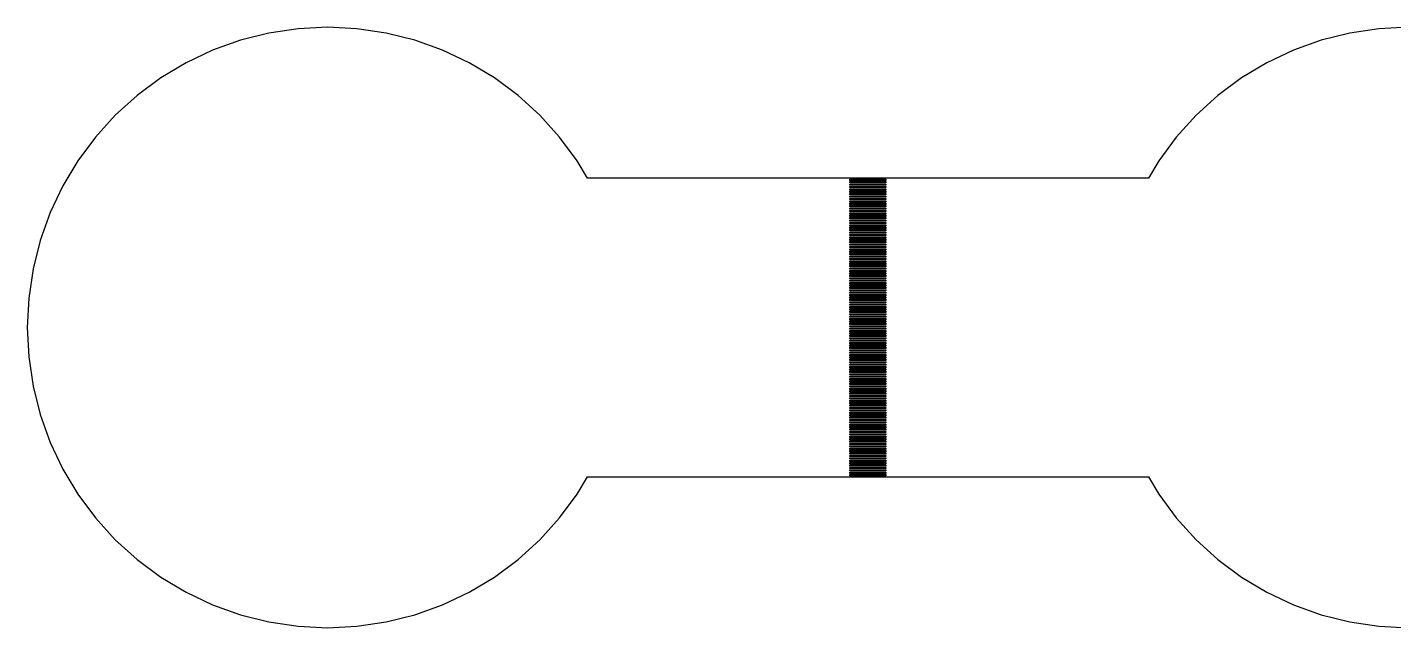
# Model space of a CAD drawing. Extents: x -73 to 181, y -8 to 80.
# Drawn here: x 29 to 40.38, y 38 to 43 of the extents above; entities that cross this region are included whole.
import ezdxf

# ---------------------------------------------------------------- set-up
doc = ezdxf.new("R2010")
doc.units = 0

msp = doc.modelspace()

# ---------------------------------------------------------------- linework, layer by layer
for p, q in [((31.0123, 42.952), (30.7743, 42.8923)), ((31.255, 42.988), (31.0123, 42.952)), ((31.5, 43), (31.255, 42.988)), ((31.7451, 42.988), (31.5, 43)), ((31.9877, 42.952), (31.7451, 42.988)), ((32.2257, 42.8923), (31.9877, 42.952)), ((40.0123, 42.952), (39.7743, 42.8923)), ((40.2549, 42.988), (40.0123, 42.952)), ((40.5, 43), (40.2549, 42.988)), ((30.5433, 42.8097), (30.3215, 42.7048)), ((30.7743, 42.8923), (30.5433, 42.8097)), ((32.4567, 42.8097), (32.2257, 42.8923)), ((32.6785, 42.7048), (32.4567, 42.8097)), ((39.5433, 42.8097), (39.3215, 42.7048)), ((39.7743, 42.8923), (39.5433, 42.8097)), ((30.3215, 42.7048), (30.1111, 42.5787)), ((32.8889, 42.5787), (32.6785, 42.7048)), ((39.3215, 42.7048), (39.1111, 42.5787)), ((30.1111, 42.5787), (29.914, 42.4325)), ((33.086, 42.4325), (32.8889, 42.5787)), ((39.1111, 42.5787), (38.914, 42.4325)), ((29.914, 42.4325), (29.7322, 42.2678)), ((33.2678, 42.2678), (33.086, 42.4325)), ((38.914, 42.4325), (38.7322, 42.2678)), ((29.7322, 42.2678), (29.5675, 42.086)), ((33.4325, 42.086), (33.2678, 42.2678)), ((38.7322, 42.2678), (38.5675, 42.086)), ((29.5675, 42.086), (29.4213, 41.8889)), ((33.5787, 41.8889), (33.4325, 42.086)), ((38.5675, 42.086), (38.4213, 41.8889)), ((29.4213, 41.8889), (29.2952, 41.6785)), ((33.6649, 41.745), (33.5787, 41.8889)), ((38.4213, 41.8889), (38.3351, 41.745)), ((29.2952, 41.6785), (29.1903, 41.4567)), ((38.3351, 41.745), (33.6649, 41.745)), ((35.85, 41.725), (35.85, 41.735)), ((35.85, 41.735), (36.15, 41.735)), ((36.15, 41.725), (35.85, 41.725)), ((35.85, 41.705), (35.85, 41.715)), ((35.85, 41.715), (36.15, 41.715)), ((36.15, 41.705), (35.85, 41.705)), ((35.85, 41.685), (35.85, 41.695)), ((35.85, 41.695), (36.15, 41.695)), ((36.15, 41.685), (35.85, 41.685)), ((35.85, 41.665), (35.85, 41.675)), ((35.85, 41.675), (36.15, 41.675)), ((36.15, 41.665), (35.85, 41.665)), ((35.85, 41.645), (35.85, 41.655)), ((35.85, 41.655), (36.15, 41.655)), ((36.15, 41.645), (35.85, 41.645)), ((36.15, 41.735), (36.15, 41.725)), ((36.15, 41.715), (36.15, 41.705)), ((36.15, 41.695), (36.15, 41.685)), ((36.15, 41.675), (36.15, 41.665)), ((36.15, 41.655), (36.15, 41.645)), ((35.85, 41.625), (35.85, 41.635)), ((35.85, 41.635), (36.15, 41.635)), ((36.15, 41.625), (35.85, 41.625)), ((35.85, 41.605), (35.85, 41.615)), ((35.85, 41.615), (36.15, 41.615)), ((36.15, 41.605), (35.85, 41.605)), ((35.85, 41.585), (35.85, 41.595)), ((35.85, 41.595), (36.15, 41.595)), ((36.15, 41.585), (35.85, 41.585)), ((35.85, 41.565), (35.85, 41.575)), ((35.85, 41.575), (36.15, 41.575)), ((36.15, 41.565), (35.85, 41.565)), ((35.85, 41.545), (35.85, 41.555)), ((35.85, 41.555), (36.15, 41.555)), ((36.15, 41.545), (35.85, 41.545)), ((35.85, 41.525), (35.85, 41.535)), ((35.85, 41.535), (36.15, 41.535)), ((36.15, 41.635), (36.15, 41.625)), ((36.15, 41.615), (36.15, 41.605)), ((36.15, 41.595), (36.15, 41.585)), ((36.15, 41.575), (36.15, 41.565)), ((36.15, 41.555), (36.15, 41.545)), ((36.15, 41.535), (36.15, 41.525)), ((29.1903, 41.4567), (29.1077, 41.2257)), ((36.15, 41.525), (35.85, 41.525)), ((35.85, 41.505), (35.85, 41.515)), ((35.85, 41.515), (36.15, 41.515)), ((36.15, 41.505), (35.85, 41.505)), ((35.85, 41.485), (35.85, 41.495)), ((35.85, 41.495), (36.15, 41.495)), ((36.15, 41.485), (35.85, 41.485)), ((35.85, 41.465), (35.85, 41.475)), ((35.85, 41.475), (36.15, 41.475)), ((36.15, 41.465), (35.85, 41.465)), ((35.85, 41.445), (35.85, 41.455)), ((35.85, 41.455), (36.15, 41.455)), ((36.15, 41.445), (35.85, 41.445)), ((35.85, 41.425), (35.85, 41.435)), ((35.85, 41.435), (36.15, 41.435)), ((36.15, 41.425), (35.85, 41.425)), ((35.85, 41.405), (35.85, 41.415)), ((35.85, 41.415), (36.15, 41.415)), ((36.15, 41.515), (36.15, 41.505)), ((36.15, 41.495), (36.15, 41.485)), ((36.15, 41.475), (36.15, 41.465)), ((36.15, 41.455), (36.15, 41.445)), ((36.15, 41.435), (36.15, 41.425)), ((36.15, 41.415), (36.15, 41.405)), ((36.15, 41.405), (35.85, 41.405)), ((35.85, 41.385), (35.85, 41.395)), ((35.85, 41.395), (36.15, 41.395)), ((36.15, 41.385), (35.85, 41.385)), ((35.85, 41.365), (35.85, 41.375)), ((35.85, 41.375), (36.15, 41.375)), ((36.15, 41.365), (35.85, 41.365)), ((35.85, 41.345), (35.85, 41.355)), ((35.85, 41.355), (36.15, 41.355)), ((36.15, 41.345), (35.85, 41.345)), ((35.85, 41.325), (35.85, 41.335)), ((35.85, 41.335), (36.15, 41.335)), ((36.15, 41.325), (35.85, 41.325)), ((35.85, 41.305), (35.85, 41.315)), ((35.85, 41.315), (36.15, 41.315)), ((36.15, 41.305), (35.85, 41.305)), ((36.15, 41.395), (36.15, 41.385)), ((36.15, 41.375), (36.15, 41.365)), ((36.15, 41.355), (36.15, 41.345)), ((36.15, 41.335), (36.15, 41.325)), ((36.15, 41.315), (36.15, 41.305)), ((29.1077, 41.2257), (29.048, 40.9877)), ((35.85, 41.285), (35.85, 41.295)), ((35.85, 41.295), (36.15, 41.295)), ((36.15, 41.285), (35.85, 41.285)), ((35.85, 41.265), (35.85, 41.275)), ((35.85, 41.275), (36.15, 41.275)), ((36.15, 41.265), (35.85, 41.265)), ((35.85, 41.245), (35.85, 41.255)), ((35.85, 41.255), (36.15, 41.255)), ((36.15, 41.245), (35.85, 41.245)), ((35.85, 41.225), (35.85, 41.235)), ((35.85, 41.235), (36.15, 41.235)), ((36.15, 41.225), (35.85, 41.225)), ((35.85, 41.205), (35.85, 41.215)), ((35.85, 41.215), (36.15, 41.215)), ((36.15, 41.205), (35.85, 41.205)), ((35.85, 41.185), (35.85, 41.195)), ((35.85, 41.195), (36.15, 41.195)), ((36.15, 41.295), (36.15, 41.285)), ((36.15, 41.275), (36.15, 41.265)), ((36.15, 41.255), (36.15, 41.245)), ((36.15, 41.235), (36.15, 41.225)), ((36.15, 41.215), (36.15, 41.205)), ((36.15, 41.195), (36.15, 41.185)), ((36.15, 41.185), (35.85, 41.185)), ((35.85, 41.165), (35.85, 41.175)), ((35.85, 41.175), (36.15, 41.175)), ((36.15, 41.165), (35.85, 41.165)), ((35.85, 41.145), (35.85, 41.155)), ((35.85, 41.155), (36.15, 41.155)), ((36.15, 41.145), (35.85, 41.145)), ((35.85, 41.125), (35.85, 41.135)), ((35.85, 41.135), (36.15, 41.135)), ((36.15, 41.125), (35.85, 41.125)), ((35.85, 41.105), (35.85, 41.115)), ((35.85, 41.115), (36.15, 41.115)), ((36.15, 41.105), (35.85, 41.105)), ((35.85, 41.085), (35.85, 41.095)), ((35.85, 41.095), (36.15, 41.095)), ((36.15, 41.085), (35.85, 41.085)), ((35.85, 41.065), (35.85, 41.075)), ((35.85, 41.075), (36.15, 41.075)), ((36.15, 41.175), (36.15, 41.165)), ((36.15, 41.155), (36.15, 41.145)), ((36.15, 41.135), (36.15, 41.125)), ((36.15, 41.115), (36.15, 41.105)), ((36.15, 41.095), (36.15, 41.085)), ((36.15, 41.075), (36.15, 41.065)), ((29.048, 40.9877), (29.012, 40.745)), ((36.15, 41.065), (35.85, 41.065)), ((35.85, 41.045), (35.85, 41.055)), ((35.85, 41.055), (36.15, 41.055)), ((36.15, 41.045), (35.85, 41.045)), ((35.85, 41.025), (35.85, 41.035)), ((35.85, 41.035), (36.15, 41.035)), ((36.15, 41.025), (35.85, 41.025)), ((35.85, 41.005), (35.85, 41.015)), ((35.85, 41.015), (36.15, 41.015)), ((36.15, 41.005), (35.85, 41.005)), ((35.85, 40.985), (35.85, 40.995)), ((35.85, 40.995), (36.15, 40.995)), ((36.15, 40.985), (35.85, 40.985)), ((35.85, 40.965), (35.85, 40.975)), ((35.85, 40.975), (36.15, 40.975)), ((36.15, 40.965), (35.85, 40.965)), ((36.15, 41.055), (36.15, 41.045)), ((36.15, 41.035), (36.15, 41.025)), ((36.15, 41.015), (36.15, 41.005)), ((36.15, 40.995), (36.15, 40.985)), ((36.15, 40.975), (36.15, 40.965)), ((35.85, 40.945), (35.85, 40.955)), ((35.85, 40.955), (36.15, 40.955)), ((36.15, 40.945), (35.85, 40.945)), ((35.85, 40.925), (35.85, 40.935)), ((35.85, 40.935), (36.15, 40.935)), ((36.15, 40.925), (35.85, 40.925)), ((35.85, 40.905), (35.85, 40.915)), ((35.85, 40.915), (36.15, 40.915)), ((36.15, 40.905), (35.85, 40.905)), ((35.85, 40.885), (35.85, 40.895)), ((35.85, 40.895), (36.15, 40.895)), ((36.15, 40.885), (35.85, 40.885)), ((35.85, 40.865), (35.85, 40.875)), ((35.85, 40.875), (36.15, 40.875)), ((36.15, 40.865), (35.85, 40.865)), ((35.85, 40.845), (35.85, 40.855)), ((35.85, 40.855), (36.15, 40.855)), ((36.15, 40.955), (36.15, 40.945)), ((36.15, 40.935), (36.15, 40.925)), ((36.15, 40.915), (36.15, 40.905)), ((36.15, 40.895), (36.15, 40.885)), ((36.15, 40.875), (36.15, 40.865)), ((36.15, 40.855), (36.15, 40.845)), ((29.012, 40.745), (29, 40.5)), ((36.15, 40.845), (35.85, 40.845)), ((35.85, 40.825), (35.85, 40.835)), ((35.85, 40.835), (36.15, 40.835)), ((36.15, 40.825), (35.85, 40.825)), ((35.85, 40.805), (35.85, 40.815)), ((35.85, 40.815), (36.15, 40.815)), ((36.15, 40.805), (35.85, 40.805)), ((35.85, 40.785), (35.85, 40.795)), ((35.85, 40.795), (36.15, 40.795)), ((36.15, 40.785), (35.85, 40.785)), ((35.85, 40.765), (35.85, 40.775)), ((35.85, 40.775), (36.15, 40.775)), ((36.15, 40.765), (35.85, 40.765)), ((35.85, 40.745), (35.85, 40.755)), ((35.85, 40.755), (36.15, 40.755)), ((36.15, 40.745), (35.85, 40.745)), ((35.85, 40.725), (35.85, 40.735)), ((35.85, 40.735), (36.15, 40.735)), ((36.15, 40.835), (36.15, 40.825)), ((36.15, 40.815), (36.15, 40.805)), ((36.15, 40.795), (36.15, 40.785)), ((36.15, 40.775), (36.15, 40.765)), ((36.15, 40.755), (36.15, 40.745)), ((36.15, 40.735), (36.15, 40.725)), ((36.15, 40.725), (35.85, 40.725)), ((35.85, 40.705), (35.85, 40.715)), ((35.85, 40.715), (36.15, 40.715)), ((36.15, 40.705), (35.85, 40.705)), ((35.85, 40.685), (35.85, 40.695)), ((35.85, 40.695), (36.15, 40.695)), ((36.15, 40.685), (35.85, 40.685)), ((35.85, 40.665), (35.85, 40.675)), ((35.85, 40.675), (36.15, 40.675)), ((36.15, 40.665), (35.85, 40.665)), ((35.85, 40.645), (35.85, 40.655)), ((35.85, 40.655), (36.15, 40.655)), ((36.15, 40.645), (35.85, 40.645)), ((35.85, 40.625), (35.85, 40.635)), ((35.85, 40.635), (36.15, 40.635)), ((36.15, 40.625), (35.85, 40.625)), ((36.15, 40.715), (36.15, 40.705)), ((36.15, 40.695), (36.15, 40.685)), ((36.15, 40.675), (36.15, 40.665)), ((36.15, 40.655), (36.15, 40.645)), ((36.15, 40.635), (36.15, 40.625)), ((35.85, 40.605), (35.85, 40.615)), ((35.85, 40.615), (36.15, 40.615)), ((36.15, 40.605), (35.85, 40.605)), ((35.85, 40.585), (35.85, 40.595)), ((35.85, 40.595), (36.15, 40.595)), ((36.15, 40.585), (35.85, 40.585)), ((35.85, 40.565), (35.85, 40.575)), ((35.85, 40.575), (36.15, 40.575)), ((36.15, 40.565), (35.85, 40.565)), ((35.85, 40.545), (35.85, 40.555)), ((35.85, 40.555), (36.15, 40.555)), ((36.15, 40.545), (35.85, 40.545)), ((35.85, 40.525), (35.85, 40.535)), ((35.85, 40.535), (36.15, 40.535)), ((36.15, 40.525), (35.85, 40.525)), ((35.85, 40.505), (35.85, 40.515)), ((35.85, 40.515), (36.15, 40.515)), ((36.15, 40.505), (35.85, 40.505)), ((36.15, 40.615), (36.15, 40.605)), ((36.15, 40.595), (36.15, 40.585)), ((36.15, 40.575), (36.15, 40.565)), ((36.15, 40.555), (36.15, 40.545)), ((36.15, 40.535), (36.15, 40.525)), ((36.15, 40.515), (36.15, 40.505)), ((29, 40.5), (29.012, 40.255)), ((35.85, 40.485), (35.85, 40.495)), ((35.85, 40.495), (36.15, 40.495)), ((36.15, 40.485), (35.85, 40.485)), ((35.85, 40.465), (35.85, 40.475)), ((35.85, 40.475), (36.15, 40.475)), ((36.15, 40.465), (35.85, 40.465)), ((35.85, 40.445), (35.85, 40.455)), ((35.85, 40.455), (36.15, 40.455)), ((36.15, 40.445), (35.85, 40.445)), ((35.85, 40.425), (35.85, 40.435)), ((35.85, 40.435), (36.15, 40.435)), ((36.15, 40.425), (35.85, 40.425)), ((35.85, 40.405), (35.85, 40.415)), ((35.85, 40.415), (36.15, 40.415)), ((36.15, 40.405), (35.85, 40.405)), ((35.85, 40.385), (35.85, 40.395)), ((35.85, 40.395), (36.15, 40.395)), ((36.15, 40.495), (36.15, 40.485)), ((36.15, 40.475), (36.15, 40.465)), ((36.15, 40.455), (36.15, 40.445)), ((36.15, 40.435), (36.15, 40.425)), ((36.15, 40.415), (36.15, 40.405)), ((36.15, 40.395), (36.15, 40.385)), ((36.15, 40.385), (35.85, 40.385)), ((35.85, 40.365), (35.85, 40.375)), ((35.85, 40.375), (36.15, 40.375)), ((36.15, 40.365), (35.85, 40.365)), ((35.85, 40.345), (35.85, 40.355)), ((35.85, 40.355), (36.15, 40.355)), ((36.15, 40.345), (35.85, 40.345)), ((35.85, 40.325), (35.85, 40.335)), ((35.85, 40.335), (36.15, 40.335)), ((36.15, 40.325), (35.85, 40.325)), ((35.85, 40.305), (35.85, 40.315)), ((35.85, 40.315), (36.15, 40.315)), ((36.15, 40.305), (35.85, 40.305)), ((35.85, 40.285), (35.85, 40.295)), ((35.85, 40.295), (36.15, 40.295)), ((36.15, 40.285), (35.85, 40.285)), ((36.15, 40.375), (36.15, 40.365)), ((36.15, 40.355), (36.15, 40.345)), ((36.15, 40.335), (36.15, 40.325)), ((36.15, 40.315), (36.15, 40.305)), ((36.15, 40.295), (36.15, 40.285)), ((29.012, 40.255), (29.048, 40.0123)), ((35.85, 40.265), (35.85, 40.275)), ((35.85, 40.275), (36.15, 40.275)), ((36.15, 40.265), (35.85, 40.265)), ((35.85, 40.245), (35.85, 40.255)), ((35.85, 40.255), (36.15, 40.255)), ((36.15, 40.245), (35.85, 40.245)), ((35.85, 40.225), (35.85, 40.235)), ((35.85, 40.235), (36.15, 40.235)), ((36.15, 40.225), (35.85, 40.225)), ((35.85, 40.205), (35.85, 40.215)), ((35.85, 40.215), (36.15, 40.215)), ((36.15, 40.205), (35.85, 40.205)), ((35.85, 40.185), (35.85, 40.195)), ((35.85, 40.195), (36.15, 40.195)), ((36.15, 40.185), (35.85, 40.185)), ((35.85, 40.165), (35.85, 40.175)), ((35.85, 40.175), (36.15, 40.175)), ((36.15, 40.165), (35.85, 40.165)), ((36.15, 40.275), (36.15, 40.265)), ((36.15, 40.255), (36.15, 40.245)), ((36.15, 40.235), (36.15, 40.225)), ((36.15, 40.215), (36.15, 40.205)), ((36.15, 40.195), (36.15, 40.185)), ((36.15, 40.175), (36.15, 40.165)), ((35.85, 40.145), (35.85, 40.155)), ((35.85, 40.155), (36.15, 40.155)), ((36.15, 40.145), (35.85, 40.145)), ((35.85, 40.125), (35.85, 40.135)), ((35.85, 40.135), (36.15, 40.135)), ((36.15, 40.125), (35.85, 40.125)), ((35.85, 40.105), (35.85, 40.115)), ((35.85, 40.115), (36.15, 40.115)), ((36.15, 40.105), (35.85, 40.105)), ((35.85, 40.085), (35.85, 40.095)), ((35.85, 40.095), (36.15, 40.095)), ((36.15, 40.085), (35.85, 40.085)), ((35.85, 40.065), (35.85, 40.075)), ((35.85, 40.075), (36.15, 40.075)), ((36.15, 40.065), (35.85, 40.065)), ((35.85, 40.045), (35.85, 40.055)), ((35.85, 40.055), (36.15, 40.055)), ((36.15, 40.155), (36.15, 40.145)), ((36.15, 40.135), (36.15, 40.125)), ((36.15, 40.115), (36.15, 40.105)), ((36.15, 40.095), (36.15, 40.085)), ((36.15, 40.075), (36.15, 40.065)), ((36.15, 40.055), (36.15, 40.045)), ((29.048, 40.0123), (29.1077, 39.7743)), ((36.15, 40.045), (35.85, 40.045)), ((35.85, 40.025), (35.85, 40.035)), ((35.85, 40.035), (36.15, 40.035)), ((36.15, 40.025), (35.85, 40.025)), ((35.85, 40.005), (35.85, 40.015)), ((35.85, 40.015), (36.15, 40.015)), ((36.15, 40.005), (35.85, 40.005)), ((35.85, 39.985), (35.85, 39.995)), ((35.85, 39.995), (36.15, 39.995)), ((36.15, 39.985), (35.85, 39.985)), ((35.85, 39.965), (35.85, 39.975)), ((35.85, 39.975), (36.15, 39.975)), ((36.15, 39.965), (35.85, 39.965)), ((35.85, 39.945), (35.85, 39.955)), ((35.85, 39.955), (36.15, 39.955)), ((36.15, 39.945), (35.85, 39.945)), ((35.85, 39.925), (35.85, 39.935)), ((35.85, 39.935), (36.15, 39.935)), ((36.15, 40.035), (36.15, 40.025)), ((36.15, 40.015), (36.15, 40.005)), ((36.15, 39.995), (36.15, 39.985)), ((36.15, 39.975), (36.15, 39.965)), ((36.15, 39.955), (36.15, 39.945)), ((36.15, 39.935), (36.15, 39.925)), ((36.15, 39.925), (35.85, 39.925)), ((35.85, 39.905), (35.85, 39.915)), ((35.85, 39.915), (36.15, 39.915)), ((36.15, 39.905), (35.85, 39.905)), ((35.85, 39.885), (35.85, 39.895)), ((35.85, 39.895), (36.15, 39.895)), ((36.15, 39.885), (35.85, 39.885)), ((35.85, 39.865), (35.85, 39.875)), ((35.85, 39.875), (36.15, 39.875)), ((36.15, 39.865), (35.85, 39.865)), ((35.85, 39.845), (35.85, 39.855)), ((35.85, 39.855), (36.15, 39.855)), ((36.15, 39.845), (35.85, 39.845)), ((35.85, 39.825), (35.85, 39.835)), ((35.85, 39.835), (36.15, 39.835)), ((36.15, 39.825), (35.85, 39.825)), ((36.15, 39.915), (36.15, 39.905)), ((36.15, 39.895), (36.15, 39.885)), ((36.15, 39.875), (36.15, 39.865)), ((36.15, 39.855), (36.15, 39.845)), ((36.15, 39.835), (36.15, 39.825)), ((29.1077, 39.7743), (29.1903, 39.5433)), ((35.85, 39.805), (35.85, 39.815)), ((35.85, 39.815), (36.15, 39.815)), ((36.15, 39.805), (35.85, 39.805)), ((35.85, 39.785), (35.85, 39.795)), ((35.85, 39.795), (36.15, 39.795)), ((36.15, 39.785), (35.85, 39.785)), ((35.85, 39.765), (35.85, 39.775)), ((35.85, 39.775), (36.15, 39.775)), ((36.15, 39.765), (35.85, 39.765)), ((35.85, 39.745), (35.85, 39.755)), ((35.85, 39.755), (36.15, 39.755)), ((36.15, 39.745), (35.85, 39.745)), ((35.85, 39.725), (35.85, 39.735)), ((35.85, 39.735), (36.15, 39.735)), ((36.15, 39.725), (35.85, 39.725)), ((35.85, 39.705), (35.85, 39.715)), ((35.85, 39.715), (36.15, 39.715)), ((36.15, 39.815), (36.15, 39.805)), ((36.15, 39.795), (36.15, 39.785)), ((36.15, 39.775), (36.15, 39.765)), ((36.15, 39.755), (36.15, 39.745)), ((36.15, 39.735), (36.15, 39.725)), ((36.15, 39.715), (36.15, 39.705)), ((36.15, 39.705), (35.85, 39.705)), ((35.85, 39.685), (35.85, 39.695)), ((35.85, 39.695), (36.15, 39.695)), ((36.15, 39.685), (35.85, 39.685)), ((35.85, 39.665), (35.85, 39.675)), ((35.85, 39.675), (36.15, 39.675)), ((36.15, 39.665), (35.85, 39.665)), ((35.85, 39.645), (35.85, 39.655)), ((35.85, 39.655), (36.15, 39.655)), ((36.15, 39.645), (35.85, 39.645)), ((35.85, 39.625), (35.85, 39.635)), ((35.85, 39.635), (36.15, 39.635)), ((36.15, 39.625), (35.85, 39.625)), ((35.85, 39.605), (35.85, 39.615)), ((35.85, 39.615), (36.15, 39.615)), ((36.15, 39.605), (35.85, 39.605)), ((35.85, 39.585), (35.85, 39.595)), ((35.85, 39.595), (36.15, 39.595)), ((36.15, 39.695), (36.15, 39.685)), ((36.15, 39.675), (36.15, 39.665)), ((36.15, 39.655), (36.15, 39.645)), ((36.15, 39.635), (36.15, 39.625)), ((36.15, 39.615), (36.15, 39.605)), ((36.15, 39.595), (36.15, 39.585)), ((29.1903, 39.5433), (29.2952, 39.3215)), ((36.15, 39.585), (35.85, 39.585)), ((35.85, 39.565), (35.85, 39.575)), ((35.85, 39.575), (36.15, 39.575)), ((36.15, 39.565), (35.85, 39.565)), ((35.85, 39.545), (35.85, 39.555)), ((35.85, 39.555), (36.15, 39.555)), ((36.15, 39.545), (35.85, 39.545)), ((35.85, 39.525), (35.85, 39.535)), ((35.85, 39.535), (36.15, 39.535)), ((36.15, 39.525), (35.85, 39.525)), ((35.85, 39.505), (35.85, 39.515)), ((35.85, 39.515), (36.15, 39.515)), ((36.15, 39.505), (35.85, 39.505)), ((35.85, 39.485), (35.85, 39.495)), ((35.85, 39.495), (36.15, 39.495)), ((36.15, 39.485), (35.85, 39.485)), ((36.15, 39.575), (36.15, 39.565)), ((36.15, 39.555), (36.15, 39.545)), ((36.15, 39.535), (36.15, 39.525)), ((36.15, 39.515), (36.15, 39.505)), ((36.15, 39.495), (36.15, 39.485)), ((35.85, 39.465), (35.85, 39.475)), ((35.85, 39.475), (36.15, 39.475)), ((36.15, 39.465), (35.85, 39.465)), ((35.85, 39.445), (35.85, 39.455)), ((35.85, 39.455), (36.15, 39.455)), ((36.15, 39.445), (35.85, 39.445)), ((35.85, 39.425), (35.85, 39.435)), ((35.85, 39.435), (36.15, 39.435)), ((36.15, 39.425), (35.85, 39.425)), ((35.85, 39.405), (35.85, 39.415)), ((35.85, 39.415), (36.15, 39.415)), ((36.15, 39.405), (35.85, 39.405)), ((35.85, 39.385), (35.85, 39.395)), ((35.85, 39.395), (36.15, 39.395)), ((36.15, 39.385), (35.85, 39.385)), ((35.85, 39.365), (35.85, 39.375)), ((35.85, 39.375), (36.15, 39.375)), ((36.15, 39.475), (36.15, 39.465)), ((36.15, 39.455), (36.15, 39.445)), ((36.15, 39.435), (36.15, 39.425)), ((36.15, 39.415), (36.15, 39.405)), ((36.15, 39.395), (36.15, 39.385)), ((36.15, 39.375), (36.15, 39.365)), ((29.2952, 39.3215), (29.4213, 39.1111)), ((33.5787, 39.1111), (33.6649, 39.255)), ((33.6649, 39.255), (38.3351, 39.255)), ((36.15, 39.365), (35.85, 39.365)), ((35.85, 39.345), (35.85, 39.355)), ((35.85, 39.355), (36.15, 39.355)), ((36.15, 39.345), (35.85, 39.345)), ((35.85, 39.325), (35.85, 39.335)), ((35.85, 39.335), (36.15, 39.335)), ((36.15, 39.325), (35.85, 39.325)), ((35.85, 39.305), (35.85, 39.315)), ((35.85, 39.315), (36.15, 39.315)), ((36.15, 39.305), (35.85, 39.305)), ((35.85, 39.285), (35.85, 39.295)), ((35.85, 39.295), (36.15, 39.295)), ((36.15, 39.285), (35.85, 39.285)), ((35.85, 39.265), (35.85, 39.275)), ((35.85, 39.275), (36.15, 39.275)), ((36.15, 39.265), (35.85, 39.265)), ((36.15, 39.355), (36.15, 39.345)), ((36.15, 39.335), (36.15, 39.325)), ((36.15, 39.315), (36.15, 39.305)), ((36.15, 39.295), (36.15, 39.285)), ((36.15, 39.275), (36.15, 39.265)), ((38.3351, 39.255), (38.4213, 39.1111)), ((29.4213, 39.1111), (29.5675, 38.914)), ((33.4325, 38.914), (33.5787, 39.1111)), ((38.4213, 39.1111), (38.5675, 38.914)), ((29.5675, 38.914), (29.7322, 38.7322)), ((33.2678, 38.7322), (33.4325, 38.914)), ((38.5675, 38.914), (38.7322, 38.7322)), ((29.7322, 38.7322), (29.914, 38.5675)), ((33.086, 38.5675), (33.2678, 38.7322)), ((38.7322, 38.7322), (38.914, 38.5675)), ((29.914, 38.5675), (30.1111, 38.4213)), ((32.8889, 38.4213), (33.086, 38.5675)), ((38.914, 38.5675), (39.1111, 38.4213)), ((30.1111, 38.4213), (30.3215, 38.2952)), ((32.6785, 38.2952), (32.8889, 38.4213)), ((39.1111, 38.4213), (39.3215, 38.2952)), ((30.3215, 38.2952), (30.5433, 38.1903)), ((32.4567, 38.1903), (32.6785, 38.2952)), ((39.3215, 38.2952), (39.5433, 38.1903)), ((30.5433, 38.1903), (30.7743, 38.1077)), ((32.2257, 38.1077), (32.4567, 38.1903)), ((39.5433, 38.1903), (39.7743, 38.1077)), ((30.7743, 38.1077), (31.0123, 38.048)), ((31.0123, 38.048), (31.255, 38.012)), ((31.255, 38.012), (31.5, 38)), ((31.5, 38), (31.7451, 38.012)), ((31.7451, 38.012), (31.9877, 38.048)), ((31.9877, 38.048), (32.2257, 38.1077)), ((39.7743, 38.1077), (40.0123, 38.048)), ((40.0123, 38.048), (40.2549, 38.012)), ((40.2549, 38.012), (40.5, 38))]:
    msp.add_line(p, q)

doc.saveas('drawing.dxf')
